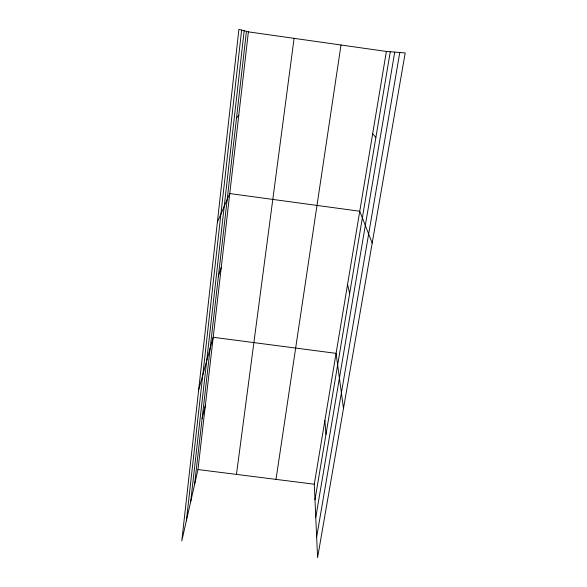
<?xml version="1.0" encoding="UTF-8"?>
<svg xmlns="http://www.w3.org/2000/svg" width="587" height="587" viewBox="0 0 587 587"><rect width="100%" height="100%" fill="white"/><g stroke="black" fill="none" stroke-linecap="round" stroke-linejoin="round"><path stroke-width="0.88" d="M186.35 520.816L241.631 30.076M190.672 501.768L244.177 30.751M194.546 484.686L246.43 31.346M197.98 469.549L248.389 31.867L238.902 29.35L181.801 540.891L197.98 469.549L314.28 484.209L317.582 557.65L405.199 52.947L386.378 51.436L248.389 31.867M236.466 474.399L294.08 38.346M276.007 479.381L340.996 45.001M314.28 484.209L386.378 51.436M314.977 499.794L390.274 51.751M315.769 517.389L394.735 52.111M316.657 537.002L399.784 52.514M202.119 418.472L205.384 405.257M198.67 389.768L213.213 337.283L336.08 353.352L343.49 408.427M218.408 276.147L221.255 267.481M217.373 222.202L229.766 193.563L359.758 211.239L372.195 243.084M236.502 118.097L238.799 115.169M372.664 133.755L375.878 137.431M347.577 284.321L349.632 293.603M324.875 420.593L325.983 434.314"/></g></svg>
